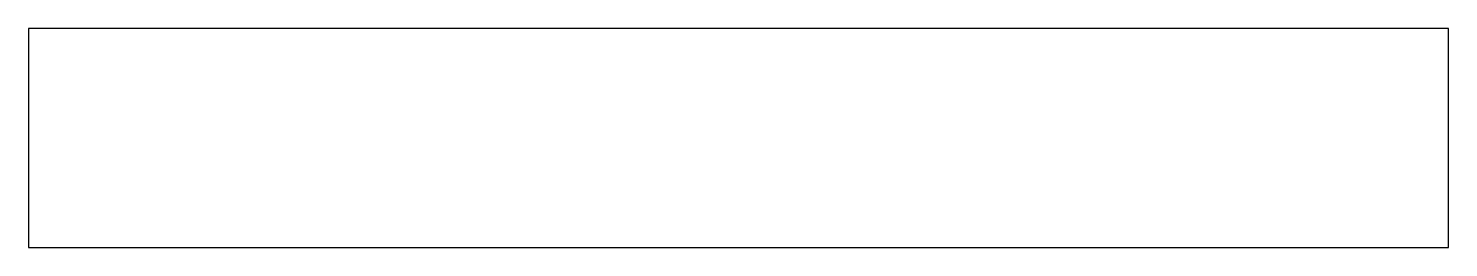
# Model space of a CAD drawing. Header units: metres. Extents: x -18.5 to 13.8, y -1.1 to 46.5.
# Drawn here: x -18.55 to 13.75, y 41.5 to 46.5 of the extents above.
import ezdxf

# ---------------------------------------------------------------- set-up
doc = ezdxf.new("R2010")
doc.units = ezdxf.units.M

msp = doc.modelspace()

# ---------------------------------------------------------------- linework, layer by layer
for p, q in [((-18.08, 46.5), (-18.55, 46.5)), ((-18.55, 46.5), (-18.55, 46.408)), ((-18.55, 46.408), (-18.55, 46.285)), ((-18.55, 46.285), (-18.55, 46.273)), ((-18.55, 46.273), (-18.55, 46.25)), ((-18.55, 46.25), (-18.55, 46.215)), ((-18.55, 46.215), (-18.55, 46.17)), ((-14.814, 46.5), (-18.08, 46.5)), ((-14.396, 46.5), (-14.814, 46.5)), ((-13.842, 46.5), (-14.396, 46.5)), ((-13.161, 46.5), (-13.842, 46.5)), ((-12.394, 46.5), (-13.161, 46.5)), ((-11.635, 46.5), (-12.394, 46.5)), ((-11.022, 46.5), (-11.635, 46.5)), ((-10.683, 46.5), (-11.022, 46.5)), ((-7.463, 46.5), (-10.683, 46.5)), ((-6.306, 46.5), (-7.463, 46.5)), ((10.031, 46.5), (-6.306, 46.5)), ((10.205, 46.5), (10.031, 46.5)), ((10.543, 46.5), (10.205, 46.5)), ((10.985, 46.5), (10.543, 46.5)), ((11.447, 46.5), (10.985, 46.5)), ((11.859, 46.5), (11.447, 46.5)), ((12.184, 46.5), (11.859, 46.5)), ((12.414, 46.5), (12.184, 46.5)), ((12.557, 46.5), (12.414, 46.5)), ((12.627, 46.5), (12.557, 46.5)), ((13.75, 46.5), (12.627, 46.5)), ((13.75, 44.683), (13.75, 46.5)), ((-18.55, 46.17), (-18.55, 44.683)), ((-18.55, 44.683), (-18.55, 41.818)), ((13.75, 41.5), (13.75, 44.683)), ((-18.55, 41.818), (-18.55, 41.5)), ((-18.55, 41.5), (-14.623, 41.5)), ((-14.623, 41.5), (-13.976, 41.5)), ((-14.623, 41.5), (-14.623, 41.5)), ((-13.976, 41.5), (-13.191, 41.5)), ((-13.191, 41.5), (-12.337, 41.5)), ((-12.337, 41.5), (-11.56, 41.5)), ((-11.56, 41.5), (-11.044, 41.5)), ((-11.044, 41.5), (-7.1, 41.5)), ((-7.1, 41.5), (-6.234, 41.5)), ((-6.234, 41.5), (10.225, 41.5)), ((10.225, 41.5), (10.458, 41.5)), ((10.458, 41.5), (10.863, 41.5)), ((10.863, 41.5), (11.347, 41.5)), ((11.347, 41.5), (11.81, 41.5)), ((11.81, 41.5), (12.19, 41.5)), ((12.19, 41.5), (12.469, 41.5)), ((12.469, 41.5), (13.75, 41.5))]:
    msp.add_line(p, q)

doc.saveas('drawing.dxf')
